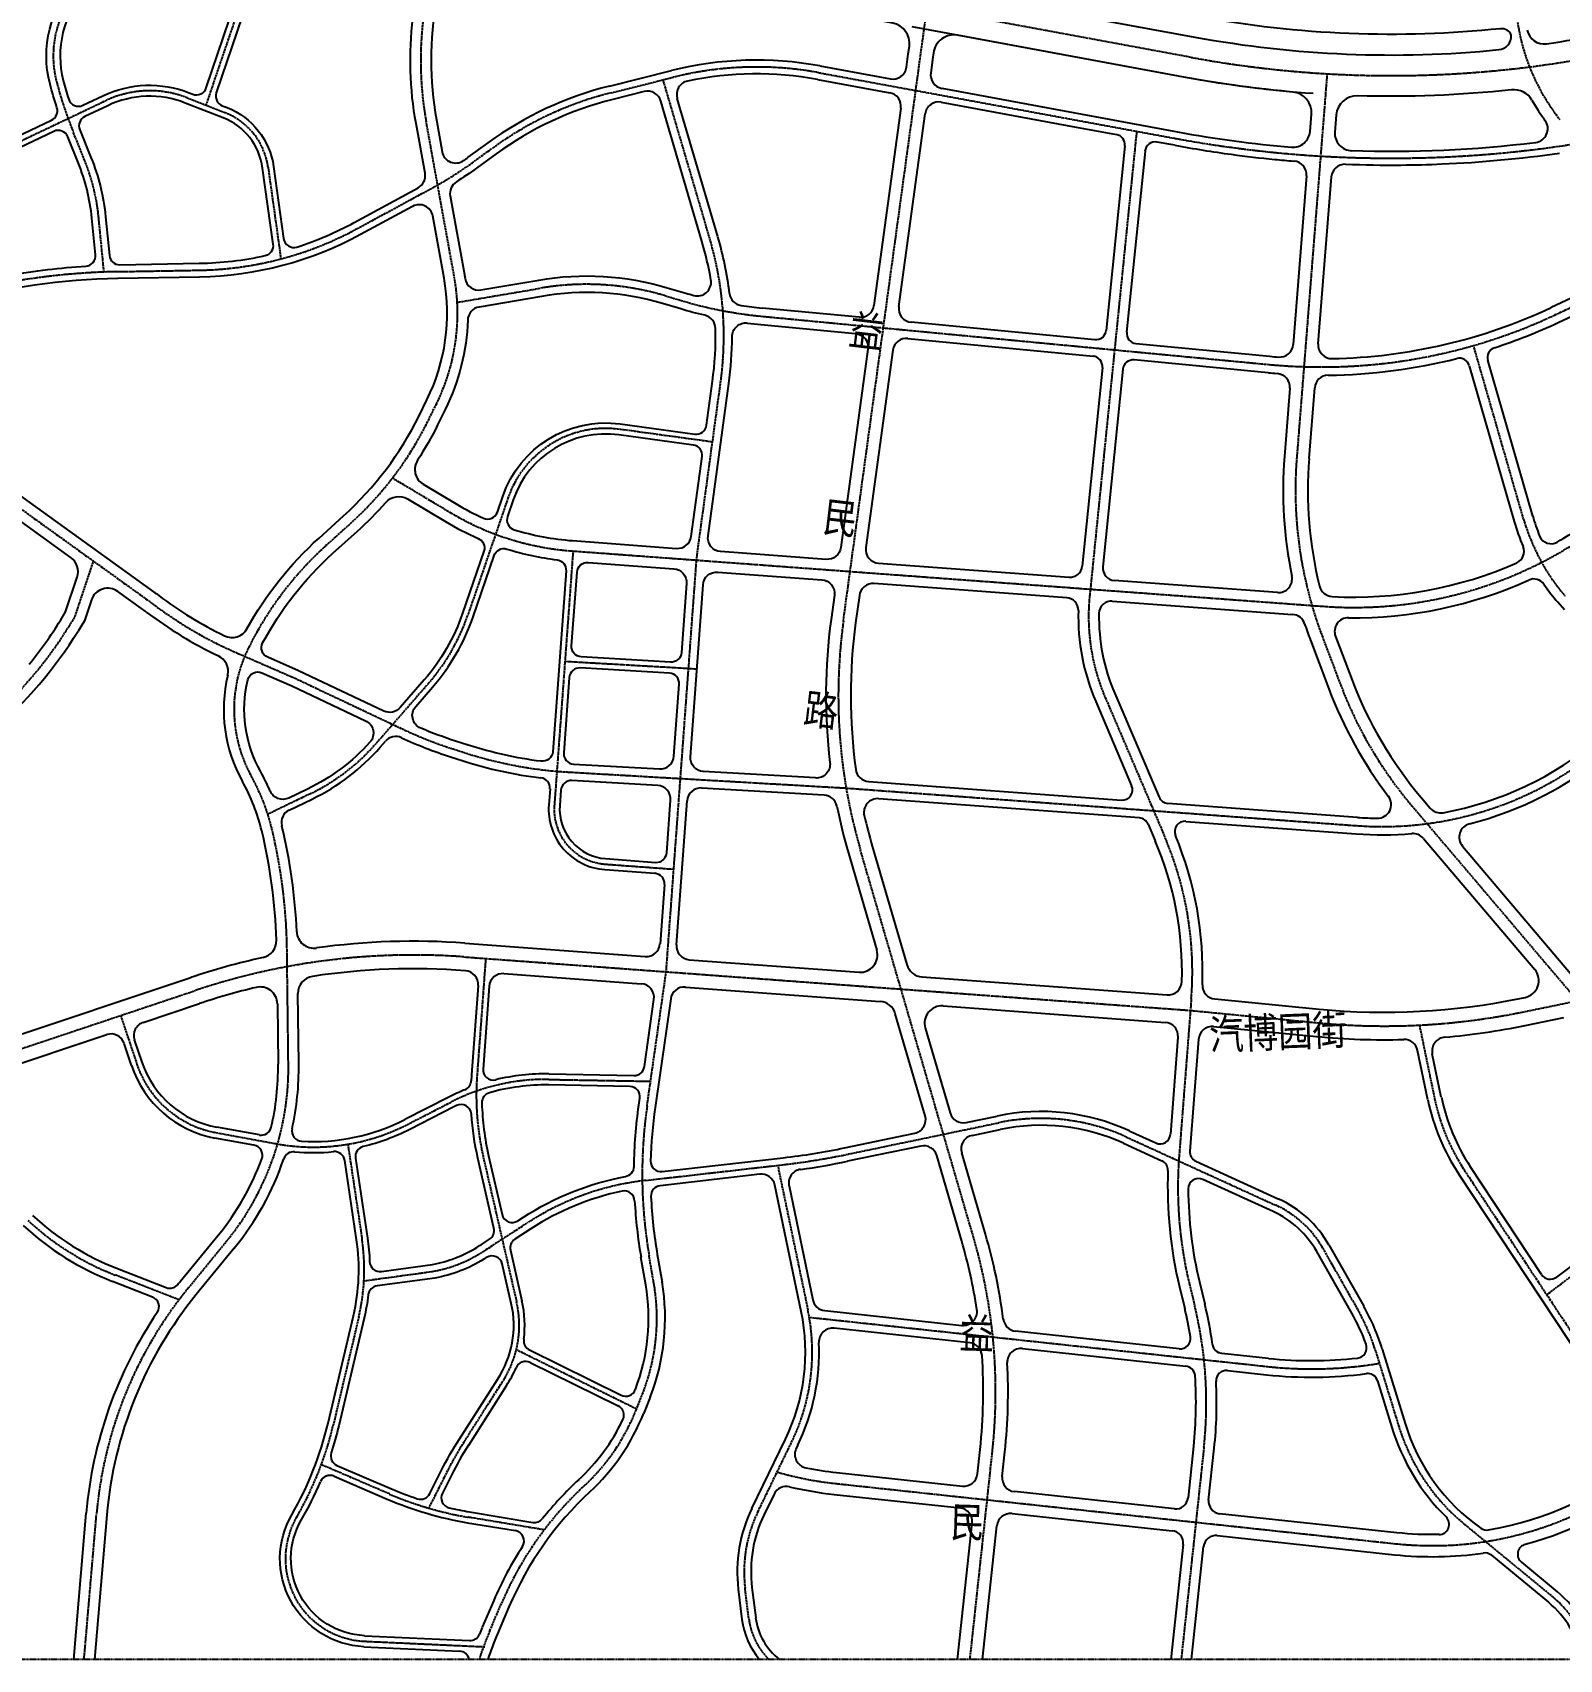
# Model space of a CAD drawing. Header units: millimetres. Extents: x 429861 to 37403537, y 4398138 to 8816131.
# Drawn here: x 444867 to 447086, y 4399003 to 4401367 of the extents above; entities that cross this region are included whole.
import ezdxf

# ---------------------------------------------------------------- set-up
doc = ezdxf.new("R2010")
doc.units = ezdxf.units.MM
doc.linetypes.add('CENTER', pattern=[2, 1.25, -0.25, 0.25, -0.25])
for name, color, linetype in [('中心线', 55, 'CENTER'), ('路名', 21, 'Continuous'), ('路网', 253, 'Continuous')]:
    doc.layers.add(name, color=color, linetype=linetype)
doc.styles.add('HZ', font='rs.shx', dxfattribs={"width": 0.8, "bigfont": 'hztxt.shx'})

msp = doc.modelspace()

# ---------------------------------------------------------------- linework, layer by layer
at = {"layer": '中心线', "ltscale": 2}
for p, q in [((445119.1, 4401261.6), (445186.4, 4401460.1)), ((446157.3, 4401333.8), (446166.7, 4401402.1)), ((446550.6, 4401331.2), (446166.7, 4401402.1)), ((446045.1, 4400511.9), (446157.3, 4401333.8)), ((446009.3, 4401309), (446150.4, 4401283.1)), ((446748.1, 4401307.4), (446742.4, 4401235.7)), ((445707.7, 4401279.8), (445797.7, 4401302.3)), ((445851.2, 4401067.3), (445783.2, 4401298.7)), ((446150, 4401283.2), (446150.4, 4401283.1)), ((446150.4, 4401283.1), (446528.8, 4401213.2)), ((444751.8, 4401163.2), (444972.6, 4401268.2)), ((445091.7, 4401272.4), (445146.6, 4401250.8)), ((445479.6, 4401013), (445438.9, 4401237.8)), ((446742.4, 4401235.7), (446704, 4400749.6)), ((447078.2, 4401251.7), (447086.1, 4401240.7)), ((444942.4, 4401182), (444926, 4401222.6)), ((446471.3, 4401223.9), (446403.1, 4400548.9)), ((445506, 4401178.1), (445534.5, 4401198.9)), ((445209.1, 4401171.5), (445227.7, 4401038.3)), ((445338.8, 4401082.4), (445450.2, 4401142.8)), ((444970.7, 4401019.2), (444962.9, 4401098.5)), ((447078.8, 4400956.7), (447237.5, 4401031)), ((444990.5, 4401019.8), (445109.3, 4401021.9)), ((445484, 4400975.2), (445604.6, 4400995.7)), ((445785.5, 4400985), (445812.5, 4400977)), ((445926.1, 4400955), (446103.3, 4400938.1)), ((446103.3, 4400938.1), (446663.8, 4400884.8)), ((447033.5, 4400660.6), (446960.9, 4400912.4)), ((445832.1, 4400604.5), (445866.8, 4400858.8)), ((445442, 4400803.6), (445453.5, 4400826.9)), ((445855, 4400772.1), (445719.9, 4400790.6)), ((445389.9, 4400719.9), (445474.6, 4400669.3)), ((444823.4, 4400693.9), (445034, 4400542.3)), ((445557.7, 4400690.6), (445543.6, 4400649.4)), ((445293.2, 4400621.5), (445328.9, 4400653.8)), ((445543.6, 4400649.4), (445535.8, 4400626.7)), ((445535.8, 4400626.7), (445499.4, 4400520.7)), ((444928.6, 4400518.7), (444955.4, 4400598.9)), ((445652.3, 4400613.7), (445625.1, 4400244.3)), ((445650.3, 4400613.9), (446743.1, 4400533.3)), ((445787.7, 4400002.1), (445832.1, 4400604.5)), ((444920.1, 4400504.9), (444928.6, 4400518.7)), ((446740.8, 4400490.3), (446767.5, 4400419.7)), ((445163.1, 4400465.9), (445248.3, 4400428.8)), ((445832.1, 4400442), (445640.4, 4400453)), ((445248.3, 4400428.8), (445404.2, 4400355.1)), ((445442, 4400421.1), (445366.2, 4400334)), ((446425.7, 4400400.8), (446512.1, 4400198.6)), ((445477.9, 4400326), (445496.5, 4400320.1)), ((445644.8, 4400292.5), (446049.2, 4400269.2)), ((447067.4, 4399532.7), (448102.4, 4400312.2)), ((446049.2, 4400269.2), (446791.4, 4400214.5)), ((445269.7, 4400260.5), (445209.2, 4400231.4)), ((446871.4, 4400243.4), (447505.2, 4399496.9)), ((446234.4, 4399615.8), (446069.8, 4400179.5)), ((445699, 4400158.6), (445798.7, 4400151.3)), ((445238.6, 4399867.9), (445236.6, 4400033)), ((445493.8, 4400023.8), (446549.4, 4399946)), ((445525.3, 4400021.4), (445512.8, 4399851.8)), ((445759.8, 4399806.6), (445787.7, 4400002.1)), ((444149.4, 4399655.9), (445103.1, 4399974.8)), ((446550.8, 4399963.5), (446533.1, 4399735.1)), ((447032, 4399943.6), (447112, 4399960)), ((444994.8, 4399938.6), (445018.3, 4399868.3)), ((446549.4, 4399946), (446734.7, 4399928)), ((446882.2, 4399924.6), (446904.3, 4399818)), ((445617.2, 4399845.6), (445765, 4399843)), ((445411.5, 4399780.2), (445475.3, 4399812.8)), ((446190.6, 4399766), (446270.8, 4399782.7)), ((445133.4, 4399768.4), (445220.6, 4399752.3)), ((445325, 4399751.5), (445345.6, 4399613.8)), ((446049.1, 4399736.5), (446190.6, 4399766)), ((446456.6, 4399761.9), (446673.7, 4399662.7)), ((445521.8, 4399732.9), (445570.3, 4399522)), ((445757.9, 4399698.9), (445958.9, 4399721.9)), ((445950.2, 4399718.4), (445993.6, 4399510.4)), ((446947.8, 4399713.4), (447162.6, 4399388.7)), ((445526.2, 4399598.4), (445585.5, 4399636.9)), ((445093.1, 4399542.4), (445148.3, 4399609.9)), ((445769.7, 4399549.2), (445762.8, 4399589.4)), ((446741.8, 4399600.4), (446792.7, 4399510.9)), ((445079.6, 4399525.2), (444986.7, 4399561.4)), ((445348.8, 4399553), (445449.8, 4399566.8)), ((446548.1, 4399547.9), (446555.8, 4399516.1)), ((445340.9, 4399500.4), (445304, 4399344.1)), ((445995.6, 4399500), (446661.5, 4399428.4)), ((445569.8, 4399453.1), (445744.6, 4399366.9)), ((446818.7, 4399450.6), (446851.9, 4399342.5)), ((445549, 4399405.4), (445493.4, 4399318.1)), ((445743.9, 4399365), (445753.1, 4399388.3)), ((445921, 4399217.4), (445969.9, 4399318.3)), ((446229.2, 4399002.6), (446261.9, 4399306.1)), ((446569.1, 4399311.1), (446536, 4399002.6)), ((445385.4, 4399243.1), (445286.4, 4399285.7)), ((445468.4, 4399274), (445442.5, 4399222.6)), ((446033.6, 4399258.4), (446847.8, 4399170.8)), ((444941.7, 4399002.6), (444959.8, 4399213.9)), ((445610.4, 4399190.9), (445500.3, 4399209.3)), ((446948, 4399198.8), (447076.2, 4399093.4)), ((445907.8, 4399061.9), (445902.4, 4399106)), ((445531.5, 4399044.6), (445548.1, 4399083.7)), ((445348.7, 4399029.1), (445524.7, 4399021))]:
    msp.add_line(p, q, dxfattribs=at)
at = {"layer": '中心线'}
for p, q in [((446754.8, 4399180.8), (446754.8, 4399180.8)), ((449356.1, 4399002.6), (429861.3, 4399002.6))]:
    msp.add_line(p, q, dxfattribs=at)
at = {"layer": '中心线', "ltscale": 2}
for centre, radius, start, end in [((445046.9, 4401333.3), 150, 79.5928, 194.7577), ((445930.9, 4401326.8), 500, 169.5955, 190.2609), ((447321.5, 4401427.2), 300, 184.8964, 201.4767), ((446841, 4402904.7), 1600, 259.541, 284.0617), ((445919, 4400817.2), 500, 79.5928, 104.0308), ((447321.5, 4401427.2), 300, 201.4767, 214.1647), ((445482.1, 4401447.9), 600, 194.7577, 202.0526), ((445037, 4401132.7), 150, 68.5949, 115.4179), ((445828.9, 4400794.7), 500, 104.0308, 126.065), ((445110.1, 4401157.7), 100, 7.9323, 68.5949), ((446841, 4402904.7), 1720, 259.541, 284.0655), ((447321.5, 4401427.2), 300, 214.1647, 215.8161), ((444664.3, 4401069.4), 300, 5.573, 22.0526), ((445211.6, 4401582.3), 500, 298.4969, 306.065), ((445100.3, 4401521.8), 500, 271.0318, 298.4969), ((445371.4, 4400926.4), 500, 352.2252, 16.3613), ((445008.5, 4400019.9), 1000, 91.0318, 105.099), ((445184.4, 4400959.5), 300, 333.7687, 10.2609), ((445671.9, 4400601.4), 400, 73.5024, 99.6856), ((445982.9, 4401552.3), 600, 253.5024, 264.5674), ((446739.6, 4401681.2), 800, 264.5674, 295.0903), ((444993.5, 4401024.6), 500, 312.1259, 333.7687), ((445699.6, 4400641.9), 150, 82.2252, 161.0586), ((447301.9, 4400702.3), 599.8, 175.4762, 200.6987), ((445679.7, 4401012.8), 400, 239.1645, 265.7851), ((446787.2, 4401131.7), 600, 265.7848, 307.8769), ((447321.8, 4400743.6), 300, 196.0643, 220.5938), ((445628.5, 4400250.6), 500, 132.1259, 153.6984), ((444800.3, 4400217.7), 400, 52.978, 54.2463), ((445402.4, 4401016.1), 600, 232.978, 246.4962), ((446701.5, 4400518.7), 300, 174.2252, 203.1414), ((444409.6, 4400820.2), 600, 310.4449, 328.304), ((445215.6, 4400618), 300, 318.9795, 341.0586), ((446837.8, 4400403.7), 800, 172.2252, 196.2741), ((445359.6, 4400383.6), 200, 153.6984, 209.127), ((447328.8, 4400631.7), 600, 200.6935, 220.3326), ((445660.8, 4400897.5), 600, 244.6842, 252.2612), ((445139.8, 4400530.9), 300, 295.644, 318.9795), ((445679.3, 4400891.5), 600, 252.2612, 266.7041), ((446828.2, 4400713.2), 500, 265.7851, 310.0746), ((444922.8, 4400140.2), 300, 13.5257, 29.127), ((445704.8, 4400238.4), 80, 175.7851, 265.7851), ((444436.7, 4400023.3), 800, 0.6947, 13.5257), ((446052.3, 4400002.1), 500, 355.5731, 23.1414), ((445420.3, 4399026.5), 1000, 85.7851, 108.4901), ((446831.4, 4400923.3), 1000, 264.4497, 281.5721), ((445160.5, 4399915.9), 150, 198.4901, 259.5666), ((444838.7, 4399863.1), 400, 320.7256, 0.6947), ((445611.8, 4399545.7), 300, 88.9696, 117.0627), ((445911.7, 4399822.4), 400, 175.7851, 192.931), ((447198.1, 4399878.9), 300, 191.7133, 213.4767), ((446452.8, 4399707.7), 700, 171.8765, 189.7314), ((445275, 4400047.3), 300, 259.5666, 297.0627), ((446332, 4399489), 300, 65.454, 101.7733), ((445845, 4400715.4), 1000, 276.5404, 281.7733), ((447130.1, 4399688.7), 598.8, 175.5543, 193.6042), ((445803.4, 4399301.5), 400, 96.5404, 123.0085), ((446611.4, 4399526.3), 150, 29.624, 65.454), ((445131.9, 4399934.1), 400, 227.1863, 248.7187), ((445048.9, 4399569.3), 300, 346.7178, 8.5199), ((445466.4, 4399391.6), 800, 353.8628, 16.2741), ((445412.9, 4399763.4), 200, 280.6157, 301.5456), ((445308.3, 4399933.8), 400, 301.5456, 303.0085), ((445557.6, 4399162.6), 600, 140.7256, 175.092), ((445474.1, 4399498.5), 300, 338.4511, 9.7314), ((445424.1, 4399488.4), 150, 326.3829, 12.931), ((445699.9, 4399449.1), 300, 334.1355, 11.7733), ((445972.6, 4399375.2), 600, 353.8628, 13.5854), ((446531.9, 4399362.6), 300, 17.0505, 29.624), ((446725.7, 4400024.9), 600, 263.8628, 279.4418), ((444826.2, 4399455.5), 490.6, 329.836, 346.8787), ((445464.8, 4399475.2), 300, 312.7881, 338.4511), ((447138.7, 4399430.5), 300, 197.0505, 230.5449), ((445915.1, 4399049.5), 500, 147.4948, 153.3089), ((446087, 4399755.5), 500, 253.9586, 263.8628), ((446008.3, 4398888.1), 500, 132.7881, 156.9648), ((446901.2, 4399668), 500, 263.8628, 306.9817), ((445582.9, 4399702.4), 500, 246.7356, 260.4936), ((445354.3, 4399149), 120, 149.9968, 267.3488), ((446100.9, 4399130.2), 200, 154.1355, 186.958), ((446980.8, 4398977.6), 150, 9.5933, 50.5449), ((446007, 4399074.1), 100, 186.958, 225.6235), ((445991.6, 4398848.9), 500, 156.9648, 162.1006)]:
    msp.add_arc(centre, radius, start, end, dxfattribs=at)
at = {"layer": '路网'}
for p, q in [((446136.9, 4401317), (446139.5, 4401336.2)), ((446175.2, 4401331.4), (446172.1, 4401308.6)), ((445705.3, 4401289.5), (445795.3, 4401312)), ((446011.1, 4401318.8), (446113.5, 4401300)), ((446007.5, 4401299.2), (446112.6, 4401279.9)), ((446188.3, 4401286.3), (446530.6, 4401223.1)), ((445862.7, 4401070.7), (445803.7, 4401271.7)), ((446187.4, 4401266.1), (446383.5, 4401229.9)), ((445453.7, 4401240.4), (445462, 4401194.1)), ((446128.8, 4401257.5), (446089.6, 4400970.7)), ((446125.7, 4400968.9), (446164, 4401249.1)), ((446723.4, 4401223.7), (446724.4, 4401236.2)), ((447065, 4401239.2), (447063.6, 4401241.1)), ((447063.6, 4401241.1), (447065, 4401239.2)), ((447065, 4401239.2), (447063.6, 4401241.1)), ((446383.5, 4401229.9), (446441.9, 4401219.1)), ((446436.7, 4401220.1), (446437.4, 4401219.9)), ((446530.6, 4401223.1), (446530.6, 4401223.1)), ((446760.4, 4401235.2), (446759.4, 4401222.6)), ((445500.1, 4401186.2), (445528.7, 4401207)), ((446454.1, 4401202.9), (446427, 4400934.4)), ((446483.5, 4401194.9), (446456.8, 4400931.7)), ((446527, 4401203.4), (446501.1, 4401208.2)), ((446718.3, 4401158.9), (446698.9, 4400914)), ((446735.1, 4400914.9), (446754.3, 4401157.5)), ((447191.9, 4401022.9), (447073.7, 4400967.6)), ((447083.9, 4400945.8), (447213, 4401006.3)), ((446067.9, 4400953.5), (445927.3, 4400966.9)), ((446410.6, 4400920.9), (446143.6, 4400946.3)), ((446117, 4400905.5), (446077.9, 4400618.7)), ((446138.7, 4400922.7), (446408, 4400897.1)), ((446470.4, 4400915.3), (446665, 4400896.7)), ((446662.7, 4400872.9), (446467.8, 4400891.4)), ((446954.8, 4400883.1), (447020, 4400656.7)), ((447046.9, 4400664.5), (446981.7, 4400890.9)), ((446421.5, 4400880.6), (446392.3, 4400591.8)), ((446451.4, 4400878), (446422.3, 4400590.5)), ((446693.9, 4400850.2), (446686.1, 4400751)), ((446721.9, 4400748.2), (446730.1, 4400850.8)), ((446096.2, 4400596), (446373.1, 4400575.6)), ((445025.2, 4400530.1), (444990.7, 4400555)), ((446370, 4400545.8), (446089.7, 4400566.4)), ((446675.8, 4400553.3), (446438.9, 4400570.8)), ((444952.4, 4400542.6), (444942.3, 4400512.3)), ((446068.4, 4400549.2), (446063, 4400509.5)), ((446435.9, 4400540.9), (446698, 4400521.6)), ((447092.9, 4400528.1), (447083.3, 4400539.3)), ((444942.3, 4400512.3), (444932.9, 4400497)), ((446724, 4400483.9), (446750.7, 4400413.3)), ((446760.3, 4400489.7), (446784.4, 4400426)), ((446411.9, 4400394.9), (446464.1, 4400272.6)), ((446439.5, 4400406.7), (446503.9, 4400255.9)), ((445372.2, 4400328.8), (445379.7, 4400337.3)), ((445474.3, 4400314.6), (445492.8, 4400308.6)), ((446044.2, 4400302.7), (446044.2, 4400302.7)), ((445618.8, 4400268), (445617.1, 4400244.9)), ((445839.2, 4400269.3), (446017.3, 4400259.1)), ((446081.6, 4400278.9), (446449.2, 4400251.8)), ((445239.7, 4400237.2), (445273.1, 4400253.2)), ((445802.6, 4400041.1), (445818.1, 4400250.8)), ((446475.3, 4400225.8), (446096.4, 4400253.7)), ((446792.3, 4400226.5), (446516.6, 4400246.8)), ((446885.1, 4400255), (446897.9, 4400240)), ((446056.4, 4400232), (446056.4, 4400232)), ((446542.7, 4400220.8), (446790.6, 4400202.6)), ((446488, 4400216.7), (446498.3, 4400192.7)), ((446888, 4400196), (447049.8, 4400005.4)), ((446052.6, 4400174.5), (446093.7, 4400033.4)), ((446087.1, 4400184.5), (446137.3, 4400012.7)), ((446944.7, 4400184.8), (447104.8, 4399996.4)), ((445698.4, 4400150.6), (445771.2, 4400145.3)), ((445785, 4400129.2), (445778.7, 4400042.9)), ((445495.2, 4400043.7), (445757.3, 4400024.4)), ((445821.1, 4400019.7), (446067.9, 4400001.5)), ((444726.3, 4399869.9), (445096.8, 4399993.8)), ((445551.7, 4399999.4), (445751.5, 4399984.7)), ((446159.4, 4399994.8), (446515.6, 4399968.5)), ((445253.6, 4399868.1), (445252.4, 4399970.4)), ((445514.4, 4399982.1), (445504.8, 4399852.4)), ((445530.3, 4399981), (445521.5, 4399860.8)), ((445755.9, 4399864.3), (445769.8, 4399961.9)), ((445794.2, 4399962.9), (445771.7, 4399804.9)), ((445815.5, 4399980), (446098.5, 4399959.1)), ((446585, 4399962.6), (446736.6, 4399947.9)), ((447028, 4399963.2), (447035.8, 4399964.8)), ((445027.7, 4399928.5), (445109.5, 4399955.9)), ((445222.6, 4399955.4), (445223.6, 4399867.7)), ((446164, 4399792.7), (446120.6, 4399941.2)), ((446190, 4399952.4), (446512.9, 4399928.6)), ((447036, 4399924), (447092.2, 4399935.5)), ((446164.2, 4399920.5), (446200.2, 4399797)), ((446583.1, 4399922.6), (446732.8, 4399908.1)), ((446861, 4399923.7), (446861, 4399923.7)), ((446913.7, 4399926.7), (446913.7, 4399926.7)), ((444742.6, 4399833.2), (444974.6, 4399910.8)), ((445010.7, 4399865.8), (444999.9, 4399898.1)), ((445025.9, 4399870.9), (445015, 4399903.2)), ((446531.4, 4399907.1), (446520.5, 4399765.9)), ((446561.3, 4399904.2), (446548.7, 4399741.6)), ((446894.5, 4399816), (446879.7, 4399887.7)), ((446914.1, 4399820), (446901, 4399883)), ((445617.4, 4399853.6), (445740.8, 4399851.4)), ((445471.7, 4399819.9), (445407.8, 4399787.3)), ((445196.4, 4399764.9), (445134.8, 4399776.2)), ((446223.5, 4399783), (446268.7, 4399792.5)), ((446232.2, 4399764.4), (446272.8, 4399772.9)), ((446460.7, 4399771), (446499.3, 4399753.4)), ((445188.6, 4399750.1), (445131.9, 4399760.5)), ((446047, 4399746.3), (446148.9, 4399767.5)), ((446157.6, 4399748.9), (446051.1, 4399726.7)), ((446452.4, 4399752.8), (446508.1, 4399727.4)), ((445337.7, 4399612.6), (445320.4, 4399728)), ((445781.7, 4399711.7), (445957.8, 4399731.9)), ((446217.1, 4399610.8), (446180.9, 4399734.9)), ((446251.7, 4399620.9), (446217.1, 4399739.2)), ((446557.4, 4399726.8), (446677.9, 4399671.8)), ((445923.7, 4399707.8), (445778.8, 4399691.2)), ((446669.6, 4399653.6), (446567.6, 4399700.2)), ((447154.2, 4399383.2), (446939.5, 4399707.9)), ((447059.9, 4399562), (446956.2, 4399718.9)), ((447276.8, 4399705.4), (447081.5, 4399558.3)), ((445983.8, 4399508.3), (445945.5, 4399692)), ((445966.2, 4399691), (446000.7, 4399525.4)), ((445591, 4399628.5), (445567.6, 4399613.4)), ((445081.5, 4399551.9), (445136.7, 4399619.4)), ((446750.5, 4399605.3), (446801.4, 4399515.9)), ((445159.9, 4399600.4), (445104.8, 4399532.9)), ((445561.2, 4399597.4), (445578.1, 4399523.8)), ((445757.9, 4399547.2), (445751, 4399587.3)), ((445774.7, 4399591.4), (445781.6, 4399551.2)), ((446784, 4399506), (446733.1, 4399595.5)), ((444990.3, 4399570.7), (445061, 4399543.2)), ((445041.2, 4399529.4), (444983, 4399552.1)), ((446533.5, 4399544.3), (446541.2, 4399512.6)), ((446562.7, 4399551.4), (446570.4, 4399519.7)), ((446018.1, 4399509.6), (446217.4, 4399488.2)), ((445296.2, 4399346), (445333.1, 4399502.2)), ((446260.3, 4399490.9), (446260.3, 4399490.9)), ((446228.9, 4399462.8), (446031.7, 4399484)), ((446533.2, 4399454.2), (446295.3, 4399479.8)), ((445589, 4399452.5), (445722.2, 4399386.9)), ((446305.5, 4399454.6), (446542.8, 4399429.1)), ((446594.9, 4399447.6), (446662.8, 4399440.3)), ((446828.3, 4399453.5), (446861.4, 4399345.5)), ((445589.9, 4399434.2), (445717.9, 4399371.1)), ((446603.3, 4399422.6), (446660.2, 4399416.4)), ((445555.7, 4399401), (445500.2, 4399313.8)), ((446821.4, 4399407.6), (446842.3, 4399339.6)), ((445764.2, 4399383.9), (445755, 4399360.6)), ((445912, 4399221.8), (445960.9, 4399322.6)), ((445978.9, 4399313.9), (445976.7, 4399309.5)), ((446240.1, 4399272.4), (446244, 4399308)), ((446554.2, 4399312.7), (446546.1, 4399237.5)), ((446576, 4399234.2), (446584, 4399309.5)), ((446035.3, 4399274.3), (446218.1, 4399254.6)), ((445305, 4399269), (445382.2, 4399235.7)), ((445305, 4399269), (445305, 4399269)), ((445475.5, 4399270.5), (445462.4, 4399244.4)), ((445944.4, 4399242.9), (445930, 4399213.1)), ((446031.9, 4399242.5), (446214.7, 4399222.8)), ((446526.3, 4399221.5), (446293.7, 4399246.5)), ((445501.6, 4399217.2), (445593.7, 4399201.8)), ((446290.2, 4399214.7), (446522.9, 4399189.7)), ((445499, 4399201.4), (445568.7, 4399189.8)), ((446211.1, 4399002.6), (446232.4, 4399200.8)), ((446247.3, 4399002.6), (446268.2, 4399196.9)), ((446538.9, 4399169.8), (446520.9, 4399002.6)), ((446551.1, 4399002.6), (446568.7, 4399166.6)), ((446986.8, 4399154), (447069.8, 4399085.7)), ((447030.6, 4399143.9), (447082.5, 4399101.1)), ((445537.1, 4399088.4), (445520.4, 4399049.3)), ((445897.9, 4399060.7), (445892.5, 4399104.8)), ((445912.3, 4399107.2), (445917.7, 4399063.2)), ((445559.2, 4399079), (445542.5, 4399039.9)), ((445349.1, 4399037.1), (445501.8, 4399030)), ((445348.4, 4399021.1), (445487.3, 4399014.7))]:
    msp.add_line(p, q, dxfattribs=at)
at = {"layer": '路网', "flags": 128}
for points in [[(444498, 4401544.8), (444511.4, 4401369.8), (444514.5, 4401329.6, 0.354272), (444536.1, 4401306.7, -0.00432), (444539.7, 4401306.2), (444580.3, 4401300, -0.197704), (444717.3, 4401217.8), (444732.4, 4401197.6, -0.021668), (444742.6, 4401182.5, 0.382415), (444761.8, 4401176.9), (444894.5, 4401239.9, 0.377392), (444902.3, 4401258.1, -0.014682), (444892.2, 4401292.5, -0.549555), (445075.8, 4401490.6), (445405.9, 4401430)], [(446139.5, 4401336.2), (446141, 4401347.5, 0.399153), (446116.9, 4401381), (446048.7, 4401393.9), (445981.3, 4401407), (445976, 4401407.9), (445948.1, 4401412.6), (445847.8, 4401431), (445736.7, 4401452), (445628.8, 4401472.3), (445530.3, 4401490.4), (445494.6, 4401497.2, 0.415563), (445465.4, 4401477.1), (445462.1, 4401459)], [(444919.3, 4401270.6, 0.455378), (444940.1, 4401261.6), (444969.1, 4401275.4, -0.207195), (445094.6, 4401279.8), (445099.6, 4401277.8, 0.428062), (445119.3, 4401287), (445169.6, 4401435.6, 0.45732), (445158.1, 4401455.2), (445072.2, 4401471, 0.549555), (444911.5, 4401297.6, 0.011896), (444919.3, 4401270.6)], [(446197.4, 4401451.1, 0.255475), (446196, 4401446.6, 0.308399), (446220, 4401422.8), (446556, 4401360.8, 0.070765), (446997.8, 4401342.5, 0.401271), (447015.8, 4401363.5, 0.336205), (447000.3, 4401372.9, -0.071662), (446561.5, 4401390.3), (446210.5, 4401455, 0.240618), (446197.4, 4401451.1)], [(445334.1, 4401091.2), (445427.1, 4401141.7, 0.323782), (445437.2, 4401162.8), (445424.1, 4401235.1, -0.074717), (445419.6, 4401388.1, 0.39605), (445403.3, 4401410.1), (445203.9, 4401446.8, 0.372382), (445186.9, 4401436.8), (445133.8, 4401279.8, 0.4005), (445142.5, 4401261), (445149.5, 4401258.3, -0.27105), (445217.1, 4401172.6), (445231.7, 4401067.8, 0.466306), (445251.1, 4401055.6, 0.046131), (445334.1, 4401091.2)], [(447039, 4401370.9, 0.398967), (447067.1, 4401351, 0.025227), (447222.5, 4401381.7)], [(446724.4, 4401236.2), (446725.4, 4401248.7, 0.411601), (446698.1, 4401280.9, -0.023692), (446545.1, 4401301.7), (446211.2, 4401363.4, 0.428003), (446176.1, 4401337.9), (446175.2, 4401331.4)], [(447045.5, 4401269.2, 0.297991), (447016.2, 4401284.1, -0.034423), (446792.2, 4401275.4, 0.399956), (446761.4, 4401247.8), (446760.4, 4401235.2)], [(445205, 4401043.1, 0.391872), (445216.6, 4401059.9), (445201.2, 4401170.4, 0.27105), (445143.7, 4401243.4), (445088.8, 4401264.9, 0.207195), (444976, 4401261), (444942.8, 4401245.2, 0.397113), (444935.4, 4401226), (444951.7, 4401185.8, -0.07203), (444972.9, 4401099.5), (444978.4, 4401043.4, 0.391185), (444993.6, 4401029.8), (445109.1, 4401031.9, 0.049368), (445205, 4401043.1)], [(445827.6, 4400985.2, 0.548144), (445852.6, 4401007.8, 0.029526), (445839.6, 4401063.9), (445779.8, 4401267.7, 0.40235), (445755.8, 4401281.5), (445710.1, 4401270.1, 0.09644), (445540.4, 4401190.8), (445511.9, 4401170, -0.017244), (445482.7, 4401150.3, 0.306435), (445473.7, 4401129.8), (445494.3, 4401015.6, -0.004751), (445495.4, 4401009.7, 0.416841), (445518.5, 4400993.2), (445602.6, 4401007.6, -0.114745), (445788.9, 4400996.5), (445816, 4400988.5, 0.005138), (445827.6, 4400985.2)], [(444953, 4401097.5, 0.07203), (444933.1, 4401178.3), (444917.9, 4401215.8, 0.431523), (444897.6, 4401223.7), (444768.8, 4401162.5, 0.398267), (444761.3, 4401143.2), (444781.9, 4401093, 0.022979), (444793.2, 4401068.8), (444817.4, 4401022.4, 0.327074), (444833.3, 4401014.6, -0.027678), (444944.2, 4401027.9, 0.424072), (444958.2, 4401044.3), (444953, 4401097.5)], [(445343.6, 4401073.6, -0.120416), (445109.5, 4401011.9), (444990.7, 4401009.8, 0.061457), (444750.6, 4400975.7), (444661.4, 4400951.7, 0.471594), (444648.6, 4400923.6, 0.123467), (444832.2, 4400706.1), (445042.8, 4400554.5, -0.005534), (445050.2, 4400549, 0.047938), (445145.6, 4400490.5, 0.398865), (445178.4, 4400500.8, -0.082266), (445283.1, 4400632.6), (445318.8, 4400664.9, 0.094716), (445428.6, 4400810.3), (445440, 4400833.6, 0.160586), (445464.8, 4401010.3), (445448.5, 4401100.7, 0.510823), (445419.2, 4401114.7), (445343.6, 4401073.6)], [(445854.9, 4400860.4, 0.039486), (445859.3, 4400937.2, 0.342344), (445843.8, 4400956.3, -0.014666), (445809.1, 4400965.5), (445782.1, 4400973.5, 0.114745), (445606.6, 4400983.9), (445515.8, 4400968.4, 0.356392), (445499.2, 4400949.3, -0.106779), (445466.9, 4400820.3), (445455.5, 4400797, -0.028653), (445426.4, 4400745.7, 0.424272), (445434.6, 4400710.7), (445482.3, 4400682.2, 0.029067), (445522, 4400661.5, 0.441231), (445542.3, 4400670.4), (445550.2, 4400693.2, -0.358216), (445721, 4400798.5), (445829.3, 4400783.7, 0.414214), (445846.2, 4400796.5), (445854.9, 4400860.4)], [(445878.7, 4400857.2, 0.0334), (445883.4, 4400925.3, -0.451021), (445905.9, 4400945.1, 0.007837), (445925, 4400943), (446063, 4400929.9, -0.426238), (446080.9, 4400907.3), (446041.6, 4400618.9, -0.39613), (446020.3, 4400601.6), (445866.8, 4400612.9, -0.432531), (445848.5, 4400635.6), (445878.7, 4400857.2)], [(445565.3, 4400688), (445557, 4400663.9, 0.423943), (445566.8, 4400644.7, 0.05604), (445651.4, 4400628.8), (445802.8, 4400617.6, 0.39613), (445824.1, 4400634.9), (445840, 4400750.9, 0.414214), (445827.1, 4400767.8), (445718.8, 4400782.6, 0.358216), (445565.3, 4400688)], [(445338.9, 4400642.7, 0.028506), (445380.2, 4400684.4, -0.361465), (445411.7, 4400689.4), (445466.9, 4400656.4, 0.032264), (445514.5, 4400632, -0.391381), (445522.8, 4400613.4), (445491.8, 4400523.3, -0.096637), (445436, 4400426.4), (445400.9, 4400386.1, -0.336028), (445377.2, 4400381.1), (445253.3, 4400439.7), (445208.5, 4400459.2, -0.438606), (445201.2, 4400480.1, -0.085907), (445303.2, 4400610.4), (445338.9, 4400642.7)], [(444862, 4400449.3, 0.033376), (444907.3, 4400512.8), (444914.9, 4400525.1), (444931.8, 4400575.8, 0.328263), (444922.7, 4400604), (444814.7, 4400681.7, -0.127236)], [(445430.9, 4400356.3, -0.509553), (445423.6, 4400387.8), (445448, 4400415.9, 0.096637), (445507, 4400518.1), (445537.5, 4400607.1, -0.405895), (445556.2, 4400616.6, 0.044974), (445629, 4400600.9, -0.400001), (445642.1, 4400584.9), (445622.8, 4400321.9, -0.42939), (445605.9, 4400308.1, -0.046158), (445500.1, 4400331.5), (445481.6, 4400337.4, -0.023028), (445430.9, 4400356.3)], [(445664.2, 4400459.7, -0.418919), (445650.1, 4400475.8), (445658.1, 4400583.2, -0.414214), (445674.1, 4400597.1), (445798.8, 4400587.9, -0.414214), (445817.3, 4400566.5), (445809.9, 4400466.1, -0.409524), (445794, 4400452.2), (445664.2, 4400459.7)], [(446032.1, 4400549.4), (446027.3, 4400514.4, 0.063885), (446025.6, 4400306.2, -0.467065), (446004.6, 4400283.8), (445841.6, 4400293.2, -0.418919), (445822.8, 4400314.7), (445841.2, 4400564.7, -0.414214), (445862.6, 4400583.2), (446013.7, 4400572, -0.432531), (446032.1, 4400549.4)], [(445792.4, 4400436.3), (445662.6, 4400443.8, 0.409524), (445646.8, 4400429.9), (445638.7, 4400320.2, 0.418919), (445652.8, 4400304.1), (445777.7, 4400296.9, 0.409524), (445798.8, 4400315.4), (445806.5, 4400420.2, 0.418919), (445792.4, 4400436.3)], [(445633, 4400243.7, 0.414214), (445699.6, 4400166.6), (445772.4, 4400161.2, 0.414214), (445788.4, 4400175.1), (445794.1, 4400251.6, 0.418919), (445775.3, 4400273), (445650.5, 4400280.2, 0.409524), (445634.7, 4400266.3), (445633, 4400243.7)], [(445519.8, 4399811.3, 0.049374), (445529.6, 4399734.7), (445549.2, 4399649.3, 0.520997), (445572, 4399640.1), (445580.1, 4399645.3, -0.098454), (445728.6, 4399704.6, 0.356892), (445740.9, 4399719.1, -0.031447), (445747.9, 4399808.3), (445749.4, 4399818.4, 0.450956), (445734.8, 4399835.5), (445617.1, 4399837.6, 0.075031), (445530.7, 4399826.2, 0.341847), (445519.8, 4399811.3)], [(445504.6, 4399795.3, 0.533689), (445483, 4399807.7, 0.00388), (445479, 4399805.7), (445415.1, 4399773.1, -0.058792), (445347.4, 4399748, 0.388456), (445336.1, 4399731.2), (445353.5, 4399615, -0.027844), (445356.7, 4399580.8, 0.443214), (445373.7, 4399566.5), (445448.2, 4399576.7, 0.091252), (445512.3, 4399601.4, 0.006383), (445520.7, 4399606.8), (445531, 4399613.4, 0.314927), (445537.4, 4399629.3), (445514, 4399731.1, -0.039774), (445504.6, 4399795.3)], [(445300.8, 4399303, 0.386996), (445309.2, 4399284.6), (445388.6, 4399250.4, 0.020335), (445425.9, 4399236.2, 0.373454), (445444.1, 4399243.6), (445461.2, 4399277.6, -0.025374), (445486.7, 4399322.4), (445542.3, 4399409.7, 0.206085), (445562.5, 4399520.2), (445549.3, 4399577.5, 0.51646), (445526.7, 4399586.8, -0.002808), (445522.8, 4399584.4, -0.091882), (445451.4, 4399556.9), (445367.6, 4399545.5, 0.341239), (445354.7, 4399532.4, -0.027948), (445348.7, 4399498.6), (445311.8, 4399342.3, -0.020105), (445300.8, 4399303)], [(446275.9, 4399268.5), (446279.8, 4399304.2, 0.039657), (446283.4, 4399433.7)], [(445348.4, 4399021.1, -0.562076), (445243.5, 4399213, 0.074506), (445296.2, 4399346, 0.074506)], [(445349.1, 4399037.1, -0.562014), (445257.3, 4399205, 0.031433), (445285.3, 4399261, 0.031433)], [(446910.8, 4399184.1, -0.031742), (446849.5, 4399186.7), (446591.9, 4399214.4)], [(446588.5, 4399182.6), (446846.1, 4399154.9, 0.06278), (446975.1, 4399157.3)]]:
    msp.add_lwpolyline(points, format="xyb", dxfattribs=at)
at = {"layer": '路网', "ltscale": 3, "flags": 128}
msp.add_lwpolyline([(446727.8, 4401278.6, -0.028256), (446545.1, 4401301.7), (446144.9, 4401375.7)], format="xyb", dxfattribs=at)
at = {"layer": '路网', "ltscale": 50}
msp.add_lwpolyline([(447045.5, 4401269.2), (447054.2, 4401254.9)], dxfattribs=at)
at = {"layer": '路网', "flags": 128}
msp.add_lwpolyline([(445243.4, 4400417.9), (445350.7, 4400367.1, -0.50208), (445357, 4400335.7, -0.098046), (445266.2, 4400267.7), (445239.2, 4400254.7, -0.426243), (445212.1, 4400264.8, 0.025428), (445198, 4400293.5, -0.187622), (445179.6, 4400426.4, -0.466973), (445200.2, 4400436.7)], format="xyb", close=True, dxfattribs=at)
for points in [[(444926.6, 4399002.6), (444944.9, 4399215.2)], [(444974.8, 4399212.6), (444956.7, 4399002.6)]]:
    msp.add_lwpolyline(points, dxfattribs=at)
at = {"layer": '路网'}
for centre, radius, start, end in [((445930.9, 4401326.8), 485, 169.5955, 190.2609), ((445919, 4400817.2), 510, 79.5928, 104.0308), ((445919, 4400817.2), 490, 79.5928, 101.8005), ((446117.1, 4401319.7), 20, 259.5928, 352.2252), ((446191.9, 4401305.9), 20, 172.2252, 259.541), ((445828.9, 4400794.7), 510, 104.0308, 126.065), ((445822.9, 4401277.3), 20, 101.8005, 196.3613), ((446108.9, 4401260.2), 20, 352.2252, 79.5928), ((446183.8, 4401246.4), 20, 79.541, 172.2252), ((447048.8, 4401227.5), 20, 277.0608, 35.8161), ((447308.5, 4401418.9), 302.6, 212.8062, 215.9694), ((446439.2, 4401204.4), 15, 354.2252, 79.541), ((446841.3, 4402907), 1712.4, 259.5449, 265.1436), ((446698.5, 4401225.7), 25, 265.1474, 355.4814), ((446784.4, 4401220.6), 25, 175.4814, 268.0726), ((445481.7, 4401197.6), 20, 190.2609, 305.0786), ((446498.4, 4401193.4), 15, 79.541, 174.2252), ((446841, 4402904.7), 1730, 259.541, 262.291), ((446841, 4402904.7), 1730, 262.291, 264.3958), ((446841.1, 4402902.6), 1707.9, 268.0671, 277.0663), ((446841, 4402904.7), 1730, 272.4485, 278.1335), ((445211.6, 4401582.3), 490, 305.0786, 306.065), ((446841, 4402904.7), 1730, 264.3958, 265.3235), ((446698.4, 4401160.5), 20, 355.4814, 85.3235), ((446774.2, 4401155.9), 20, 87.8125, 175.4814), ((446841, 4402904.7), 1730, 267.8125, 270.4828), ((446841, 4402904.7), 1730, 270.4828, 272.4485), ((445371.4, 4400926.4), 512, 6.9082, 16.3613), ((445899.5, 4400990.4), 20, 186.9082, 261.5582), ((445982.9, 4401552.3), 588, 261.5582, 264.5674), ((446069.8, 4400973.4), 20, 264.5674, 352.2252), ((446145.5, 4400966.2), 20, 172.2252, 264.5674), ((446739.6, 4401681.2), 788, 271.1555, 295.0903), ((446412, 4400935.9), 15, 264.5674, 354.2252), ((446471.8, 4400930.2), 15, 174.2252, 264.5674), ((446739.6, 4401681.2), 812, 288.0739, 295.0903), ((446136.8, 4400902.8), 20, 84.5674, 172.2252), ((446679, 4400915.6), 20, 265.4763, 355.4814), ((446755.1, 4400913.4), 20, 175.4814, 271.1555), ((446996.1, 4400895), 15, 108.0739, 196.0643), ((446406.6, 4400882.1), 15, 354.2252, 84.5674), ((446466.3, 4400876.5), 15, 84.5674, 174.2252), ((446739.6, 4401681.2), 788, 264.5674, 265.4763), ((446739.6, 4401681.2), 812, 270.7178, 284.0547), ((446940.4, 4400879), 15, 16.0643, 104.0547), ((446739.6, 4401681.2), 812, 264.5674, 265.4767), ((446674, 4400851.8), 20, 355.4814, 85.4767), ((446750, 4400849.3), 20, 90.7178, 175.4814), ((447302.1, 4400702.3), 618, 175.4814, 191.6692), ((447302.1, 4400702.3), 582, 175.4814, 193.8755), ((446787.2, 4401131.7), 585, 300.3398, 307.8769), ((447321.8, 4400743.6), 314, 196.0643, 203.1453), ((447321.8, 4400743.6), 286, 196.0643, 202.2), ((447073.6, 4400642.3), 18, 202.2, 300.3398), ((446097.7, 4400616), 20, 172.2252, 265.7851), ((447016.5, 4400613.1), 18, 293.8499, 23.1453), ((446374.4, 4400593.6), 18, 265.7851, 354.2252), ((446440.3, 4400588.7), 18, 174.2252, 265.7851), ((446677.3, 4400573.3), 20, 265.7851, 11.6692), ((446787.2, 4401131.7), 585, 266.8864, 293.8499), ((444976.1, 4400534.7), 25, 54.2463, 161.5539), ((446088.2, 4400546.5), 20, 85.7851, 172.2252), ((446756.5, 4400567.5), 20, 193.8755, 266.8864), ((446787.2, 4401131.7), 615, 269.2602, 294.3744), ((447048.5, 4400555.1), 18, 34.5937, 114.3744), ((447321.8, 4400743.6), 314, 214.5937, 220.5938), ((444800.3, 4400217.7), 385, 52.978, 54.2463), ((446368.7, 4400527.8), 18, 358.4276, 85.7851), ((446701.5, 4400518.7), 315, 178.4276, 203.1414), ((446434.6, 4400523), 18, 85.7851, 179.0814), ((445402.4, 4401016.1), 615, 232.978, 244.4176), ((446837.8, 4400403.7), 782, 172.2252, 187.9098), ((446701.5, 4400518.7), 285, 179.0814, 203.1414), ((446696.5, 4400501.7), 20, 18.3097, 85.7851), ((447290.5, 4400698.2), 605.7, 198.3097, 200.7205), ((446779, 4400496.7), 20, 89.2602, 200.6935), ((444409.6, 4400820.2), 615, 310.4449, 328.304), ((445126, 4400438.8), 25, 346.6876, 64.4176), ((445359.6, 4400383.6), 215, 166.6876, 209.127), ((447328.8, 4400631.7), 618, 200.6935, 217.2819), ((447328.1, 4400631.3), 581.1, 200.6789, 220.3472), ((445394.7, 4400324.2), 20, 65.1084, 138.9795), ((445660.8, 4400897.5), 612, 245.1084, 252.2612), ((446828.2, 4400713.2), 488, 280.4573, 310.0746), ((445139.8, 4400530.9), 308, 295.644, 318.9795), ((446828.2, 4400713.2), 512, 284.3442, 310.0746), ((445679.3, 4400891.5), 612, 252.2612, 263.0868), ((446083, 4400298.8), 20, 187.9098, 265.7851), ((444922.8, 4400140.2), 285, 13.5257, 29.127), ((445603.8, 4400269.1), 15, 355.7851, 83.0868), ((445838, 4400249.3), 20, 86.7041, 175.7851), ((446450.3, 4400266.7), 15, 265.7851, 23.1414), ((445704.8, 4400238.4), 88, 175.7851, 265.7851), ((446016.1, 4400239.1), 20, 11.3278, 86.7041), ((446837.8, 4400403.7), 818, 191.3278, 196.2741), ((446095, 4400233.8), 20, 85.7851, 192.8844), ((446517.7, 4400261.8), 15, 203.1414, 265.7851), ((446821.2, 4400245.2), 20, 269.1413, 37.2819), ((445248.4, 4400219.2), 20, 115.644, 193.6359), ((446837.8, 4400403.7), 782, 192.8844, 196.2741), ((446474.2, 4400210.8), 15, 23.1414, 85.7851), ((446541.6, 4400205.9), 15, 85.7851, 202.6084), ((446828.2, 4400713.2), 488, 265.7851, 269.1413), ((446913.1, 4400253), 20, 220.3326, 280.4573), ((444436.7, 4400023.3), 785, 1.8044, 13.5257), ((444922.8, 4400140.2), 315, 13.5257, 13.6359), ((444436.7, 4400023.3), 815, 2.605, 13.5257), ((446052.3, 4400002.1), 515, 357.8979, 22.6084), ((446828.2, 4400713.2), 512, 265.7851, 274.8083), ((446872.8, 4400183.1), 20, 40.3326, 94.8083), ((446960, 4400197.8), 20, 104.3442, 220.3487), ((446052.3, 4400002.1), 485, 358.3146, 23.1414), ((445770.1, 4400130.3), 15, 355.7851, 85.7851), ((445275.8, 4400061.4), 25, 182.605, 277.9446), ((445196.3, 4400047.2), 25, 282.3745, 1.8044), ((445420.3, 4399026.5), 1020, 85.7851, 97.9446), ((445758.7, 4400044.3), 20, 265.7851, 355.7851), ((445822.6, 4400039.6), 20, 175.7851, 265.7851), ((446069.7, 4400026.4), 25, 265.7851, 16.2741), ((445420.3, 4399026.5), 1020, 102.3745, 108.4901), ((445420.3, 4399026.5), 980, 85.5702, 98.6038), ((446161.3, 4400019.7), 25, 196.2741, 265.7851), ((445277.4, 4399970.7), 25, 98.6038, 180.6947), ((445494.4, 4399983.6), 20, 355.7851, 85.5702), ((445550.3, 4399979.5), 20, 85.7851, 175.7851), ((445750, 4399964.8), 20, 351.8765, 85.7851), ((446517.1, 4399988.5), 20, 265.7851, 358.3146), ((446586.9, 4399982.5), 20, 177.8979, 264.4497), ((447030.8, 4399989.3), 25, 281.5721, 40.3326), ((445420.3, 4399026.5), 980, 103.4843, 108.4901), ((445197.6, 4399955.1), 25, 0.6947, 103.4843), ((445814, 4399960), 20, 85.7851, 171.8765), ((446096.6, 4399934.2), 25, 16.2741, 85.7851), ((446831.4, 4400923.3), 980, 264.4497, 281.5721), ((446188.2, 4399927.5), 25, 85.7851, 196.2741), ((444980.9, 4399891.8), 20, 18.4901, 108.4901), ((445034, 4399909.6), 20, 108.4901, 198.4901), ((446511.5, 4399908.7), 20, 355.5731, 85.7851), ((446581.2, 4399902.7), 20, 84.4497, 175.5731), ((446831.4, 4400923.3), 1020, 274.9206, 281.5721), ((446831.4, 4400923.3), 1020, 264.4497, 271.5782), ((446860.1, 4399883.7), 20, 11.7133, 91.5782), ((446920.6, 4399887.1), 20, 94.9206, 191.7133), ((445160.5, 4399915.9), 158, 198.4901, 259.5666), ((445160.5, 4399915.9), 142, 198.4901, 259.5666), ((444838.7, 4399863.1), 385, 346.9694, 0.6947), ((444838.7, 4399863.1), 415, 347.6118, 0.6947), ((445741.1, 4399866.4), 15, 268.9696, 351.8765), ((445489.3, 4399844.5), 15, 292.2965, 357.0092), ((445911.7, 4399822.4), 408, 175.7851, 177.0092), ((445536.4, 4399859.7), 15, 175.7851, 283.4987), ((445611.8, 4399545.7), 308, 88.9696, 103.4987), ((445611.8, 4399545.7), 308, 112.2965, 117.0627), ((447198.1, 4399878.9), 290, 191.7133, 213.4767), ((446452.8, 4399707.7), 688, 171.8765, 178.391), ((446219.4, 4399802.6), 20, 196.2741, 281.7733), ((446332, 4399489), 310, 65.454, 101.7733), ((447198.1, 4399878.9), 310, 191.7133, 213.4767), ((445199.1, 4399779.6), 15, 259.5666, 346.9694), ((445258.7, 4399770.8), 15, 167.6118, 266.6229), ((445275, 4400047.3), 292, 266.6229, 297.0627), ((446144.8, 4399787.1), 20, 281.7733, 16.2741), ((446332, 4399489), 290, 65.454, 101.7733), ((445185.9, 4399735.3), 15, 339.7998, 79.5666), ((445845, 4400715.4), 990, 276.5404, 281.7733), ((446161.7, 4399729.3), 20, 16.2741, 101.7733), ((446236.3, 4399744.8), 20, 101.7733, 196.2741), ((446505.5, 4399767), 15, 245.454, 355.5731), ((444838.7, 4399863.1), 385, 320.7256, 339.7998), ((444838.7, 4399863.1), 415, 320.7256, 341.3597), ((445246.1, 4399725.6), 15, 84.8736, 161.3597), ((445275, 4400047.3), 308, 264.8736, 275.4362), ((445305.6, 4399725.8), 15, 8.5199, 95.4362), ((445780, 4399726.6), 15, 178.391, 276.5404), ((445845, 4400715.4), 1010, 277.8527, 281.7733), ((446501.8, 4399713.7), 15, 357.7175, 65.454), ((446563.6, 4399740.5), 15, 175.5731, 245.454), ((445925.9, 4399688), 20, 11.7733, 96.5404), ((445985.7, 4399695.1), 20, 97.8527, 191.7733), ((447130.1, 4399688.7), 613.7, 177.7175, 193.6044), ((446561.3, 4399686.6), 15, 65.454, 180.2153), ((445803.4, 4399301.5), 390, 101.7888, 123.0085), ((445726.8, 4399668.6), 15, 3.0841, 101.7888), ((445780.5, 4399676.3), 15, 96.5404, 182.6723), ((446452.8, 4399707.7), 688, 182.6723, 189.7314), ((447130.1, 4399688.7), 583.8, 180.2153, 193.6039), ((446452.8, 4399707.7), 712, 183.0841, 189.7314), ((446611.4, 4399526.3), 140, 29.624, 65.454), ((446611.4, 4399526.3), 160, 29.624, 65.454), ((445131.9, 4399934.1), 410, 227.1863, 248.7187), ((445131.9, 4399934.1), 390, 227.1863, 248.7187), ((445048.9, 4399569.3), 292, 346.7178, 8.5199), ((445575.8, 4399600.8), 15, 123.0085, 192.931), ((445466.4, 4399391.6), 782, 8.7915, 16.2741), ((445466.4, 4399391.6), 818, 7.4104, 16.2741), ((447072.4, 4399570.3), 15, 213.4767, 306.9817), ((445066.5, 4399557.1), 15, 248.7187, 321.2215), ((445557.6, 4399162.6), 615, 140.7256, 141.2215), ((445474.1, 4399498.5), 288, 338.9227, 9.7314), ((445474.1, 4399498.5), 312, 338.4511, 9.7314), ((445557.6, 4399162.6), 585, 140.7256, 175.092), ((445035.7, 4399515.5), 15, 325.9336, 68.7187), ((445424.1, 4399488.4), 158, 352.5555, 12.931), ((446020.2, 4399529.5), 20, 191.7733, 263.8628), ((446219.5, 4399508.1), 20, 263.8628, 8.7915), ((445972.6, 4399375.2), 585, 9.4873, 13.5854), ((445972.6, 4399375.2), 615, 7.9667, 13.5854), ((446531.9, 4399362.6), 310, 17.0505, 29.624), ((445557.6, 4399162.6), 615, 145.9336, 175.092), ((445699.9, 4399449.1), 290, 334.1355, 11.7733), ((446297.4, 4399499.7), 20, 187.4104, 263.8628), ((446531.9, 4399362.6), 290, 19.7678, 29.624), ((445595.6, 4399466), 15, 172.5555, 243.7497), ((445699.9, 4399449.1), 310, 334.1355, 2.6052), ((446029.6, 4399464.1), 20, 83.8628, 182.6052), ((446226.7, 4399442.9), 20, 3.8616, 83.8628), ((446534.8, 4399469.2), 15, 263.8628, 9.4873), ((445466.4, 4399391.6), 782, 353.8628, 3.8616), ((446303.3, 4399434.7), 20, 83.8628, 182.9467), ((446596.5, 4399462.5), 15, 187.9667, 263.8628), ((446725.7, 4400024.9), 588, 263.8628, 276.5167), ((446790.7, 4399455.6), 15, 276.5167, 19.7678), ((445424.1, 4399488.4), 158, 326.4114, 336.9866), ((445583.3, 4399420.8), 15, 63.7497, 156.9866), ((446541.2, 4399414.1), 15, 3.9178, 83.8628), ((445972.6, 4399375.2), 585, 353.8628, 3.9178), ((446601.7, 4399407.6), 15, 83.8628, 182.9517), ((446725.7, 4400024.9), 612, 263.8628, 277.4616), ((446807.1, 4399403.2), 15, 17.0505, 97.4616), ((445728.8, 4399400.3), 15, 243.7497, 338.9227), ((445972.6, 4399375.2), 615, 353.8628, 2.9517), ((445711.3, 4399357.7), 15, 334.506, 63.7497), ((445464.8, 4399475.2), 288, 312.7881, 334.506), ((445464.8, 4399475.2), 312, 312.7881, 338.4511), ((447138.7, 4399430.5), 290, 197.0505, 234.8345), ((447138.7, 4399430.5), 310, 197.0505, 225.4063), ((445915.1, 4399049.5), 492, 147.4948, 153.3089), ((445994.7, 4399300.8), 20, 154.1355, 258.5242), ((446087, 4399755.5), 484, 258.5242, 263.8628), ((446901.2, 4399668), 484, 279.7073, 309.409), ((446901.2, 4399668), 516, 285.1635, 310.5023), ((445299, 4399255.2), 15, 66.7356, 157.0634), ((446008.3, 4398888.1), 512, 132.7881, 141.4414), ((445962.4, 4399234.2), 20, 76.558, 154.1355), ((446087, 4399755.5), 516, 256.558, 263.8628), ((446220.2, 4399274.5), 20, 263.8628, 353.8628), ((446295.8, 4399266.4), 20, 173.8628, 263.8628), ((445582.9, 4399702.4), 508, 246.7356, 260.4936), ((445475.8, 4399237.6), 15, 153.3089, 257.0246), ((446008.3, 4398888.1), 488, 132.7881, 156.9648), ((446528.2, 4399239.4), 18, 263.8628, 353.8628), ((446593.9, 4399232.3), 18, 173.8628, 263.8628), ((445582.9, 4399702.4), 492, 257.0246, 260.4936), ((445596.2, 4399216.6), 15, 260.4936, 321.4414), ((446100.9, 4399130.2), 210, 154.1355, 186.958), ((446100.9, 4399130.2), 190, 154.1355, 186.958), ((446212.5, 4399202.9), 20, 353.8628, 83.8628), ((446288.1, 4399194.8), 20, 83.8628, 173.8628), ((446910.5, 4399199.1), 15, 271.1349, 45.4063), ((445566.2, 4399175), 15, 327.0204, 80.4936), ((446521, 4399171.8), 18, 353.8628, 83.8628), ((446586.6, 4399164.7), 18, 83.8628, 173.8628), ((446980.3, 4399205.7), 15, 234.8345, 279.7073), ((446008.3, 4398888.1), 512, 147.0204, 156.9648), ((446977.3, 4399142.4), 15, 50.5449, 98.2321), ((447040.1, 4399155.4), 15, 105.1635, 230.5449), ((446980.8, 4398977.6), 140, 10.2858, 50.5449), ((446980.8, 4398977.6), 160, 8.9886, 50.5449), ((446007, 4399074.1), 110, 186.958, 220.5251), ((446007, 4399074.1), 90, 186.958, 232.5776), ((445502.5, 4399045), 15, 267.3488, 338.1531), ((445991.6, 4398848.9), 512, 156.9648, 158.1531), ((445991.6, 4398848.9), 488, 156.9648, 161.6449), ((445486.6, 4398999.7), 15, 11.0681, 87.3488)]:
    msp.add_arc(centre, radius, start, end, dxfattribs=at)

# ---------------------------------------------------------------- texts
at = {"layer": '路名', "style": 'HZ'}
for s, rotation, p in [('益', 353.2137, (446050.9, 4400909.6)), ('民', 353.2137, (446013.2, 4400637.9)), ('路', 353.2137, (445985, 4400358.7)), ('汽博园街', 2.3138, (446578, 4399883.7)), ('益', 358.3267, (446213.3, 4399450.1)), ('民', 358.3267, (446199.9, 4399176.1))]:
    msp.add_text(s, height=50, rotation=rotation, dxfattribs=at).set_placement(p)

doc.saveas('drawing.dxf')
